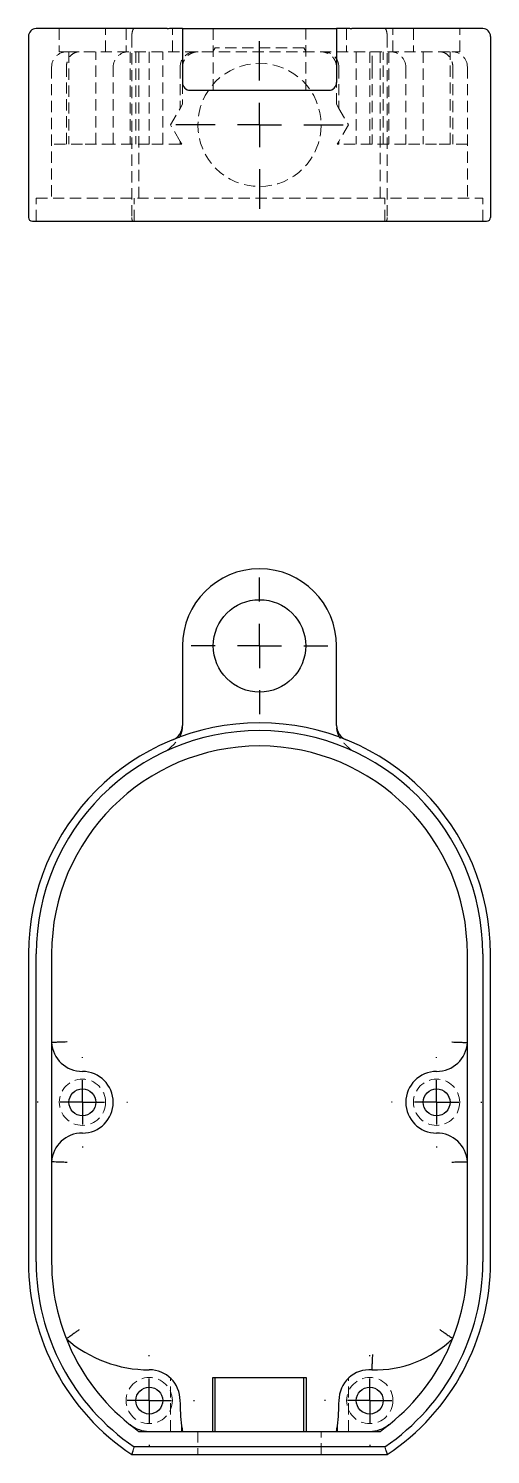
# Model space of a CAD drawing. Header units: millimetres. Extents: x 57 to 233, y 7 to 168.
# Drawn here: x 56.9 to 109.1, y 7 to 168 of the extents above.
import ezdxf

# ---------------------------------------------------------------- set-up
doc = ezdxf.new("R2010")
doc.units = ezdxf.units.MM
doc.linetypes.add('HIDDEN', pattern=[1.905, 1.27, -0.635])
doc.layers.add('10', color=7, linetype='Continuous')

# ---------------------------------------------------------------- blocks, each defined once
blk = doc.blocks.new('SW_CENTERMARKSYMBOL_0')
at = {"layer": '10', "color": 0}
for p, q in [((0, 5), (0, 7.72)), ((0, 0), (0, 2.5)), ((-5, 0), (-7.72, 0)), ((0, 0), (-2.5, 0)), ((0, 0), (0, -2.5)), ((0, 0), (2.5, 0)), ((5, 0), (7.72, 0)), ((0, -5), (0, -7.72))]:
    blk.add_line(p, q, dxfattribs=at)
blk = doc.blocks.new('SW_CENTERMARKSYMBOL_1')
at = {"layer": '10', "color": 0}
for p, q in [((0, 5), (0, 5.11)), ((0, 0), (0, 2.5)), ((-5, 0), (-5.11, 0)), ((0, 0), (-2.5, 0)), ((0, 0), (0, -2.5)), ((0, 0), (2.5, 0)), ((5, 0), (5.11, 0)), ((0, -5), (0, -5.11))]:
    blk.add_line(p, q, dxfattribs=at)
blk = doc.blocks.new('SW_CENTERMARKSYMBOL_2')
at = {"layer": '10', "color": 0}
for p, q in [((0, 5), (0, 5.11)), ((0, 0), (0, 2.5)), ((-5, 0), (-5.11, 0)), ((0, 0), (-2.5, 0)), ((0, 0), (0, -2.5)), ((0, 0), (2.5, 0)), ((5, 0), (5.11, 0)), ((0, -5), (0, -5.11))]:
    blk.add_line(p, q, dxfattribs=at)
blk = doc.blocks.new('SW_CENTERMARKSYMBOL_3')
at = {"layer": '10', "color": 0}
for p, q in [((0, 5), (0, 5.11)), ((0, 0), (0, 2.5)), ((-5, 0), (-5.11, 0)), ((0, 0), (-2.5, 0)), ((0, 0), (0, -2.5)), ((0, 0), (2.5, 0)), ((5, 0), (5.11, 0)), ((0, -5), (0, -5.11))]:
    blk.add_line(p, q, dxfattribs=at)
blk = doc.blocks.new('SW_CENTERMARKSYMBOL_4')
at = {"layer": '10', "color": 0}
for p, q in [((0, 5), (0, 5.11)), ((0, 0), (0, 2.5)), ((-5, 0), (-5.11, 0)), ((0, 0), (-2.5, 0)), ((0, 0), (0, -2.5)), ((0, 0), (2.5, 0)), ((5, 0), (5.11, 0)), ((0, -5), (0, -5.11))]:
    blk.add_line(p, q, dxfattribs=at)
blk = doc.blocks.new('SW_CENTERMARKSYMBOL_5')
at = {"layer": '10', "color": 0}
for p, q in [((0, 5), (0, 9.46)), ((0, 0), (0, 2.5)), ((-5, 0), (-9.46, 0)), ((0, 0), (-2.5, 0)), ((0, 0), (0, -2.5)), ((0, 0), (2.5, 0)), ((5, 0), (9.46, 0)), ((0, -5), (0, -9.46))]:
    blk.add_line(p, q, dxfattribs=at)

msp = doc.modelspace()

# ---------------------------------------------------------------- linework, layer by layer
at = {"color": 7, "linetype": 'Continuous', "lineweight": 25}
for p, q in [((72.57, 168), (57.78, 168)), ((72.57, 168), (72.7, 167.96)), ((72.82, 168.01), (72.7, 167.98)), ((74.3, 168), (74.3, 161.91)), ((74.3, 168), (91.7, 168)), ((91.7, 168), (91.7, 161.91)), ((93.3, 167.98), (93.19, 168.01)), ((93.3, 167.96), (93.43, 168)), ((108.22, 168), (93.43, 168)), ((56.91, 167.13), (56.91, 146.69)), ((109.09, 167.13), (109.09, 146.69)), ((75.17, 161.04), (90.83, 161.04)), ((57.35, 146.26), (108.65, 146.26)), ((74.3, 98.3), (74.3, 89.32)), ((91.7, 89.32), (91.7, 98.3)), ((56.91, 63.52), (56.91, 28.74)), ((57.78, 28.74), (57.78, 63.52)), ((59.52, 63.52), (59.52, 28.74)), ((106.48, 28.74), (106.48, 63.52)), ((108.22, 63.52), (108.22, 28.74)), ((109.09, 28.74), (109.09, 63.52)), ((77.73, 15.7), (88.27, 15.7)), ((77.73, 9.61), (77.73, 15.7)), ((77.98, 9.61), (77.98, 15.7)), ((88.02, 9.61), (88.02, 15.7)), ((88.27, 15.7), (88.27, 9.61)), ((74.21, 9.61), (74.21, 10.23)), ((91.79, 10.23), (91.79, 9.61)), ((69.39, 9.61), (96.61, 9.61)), ((68.58, 7), (97.42, 7)), ((97.16, 7.87), (68.84, 7.87))]:
    msp.add_line(p, q, dxfattribs=at)
at = {"color": 7, "linetype": 'HIDDEN', "lineweight": 18}
for p, q in [((60.39, 168), (60.39, 165.39)), ((65.61, 165.39), (65.61, 168)), ((67.94, 168), (67.94, 165.39)), ((72.82, 168), (72.57, 168)), ((73.16, 165.39), (73.16, 168)), ((77.78, 168), (77.78, 161.04)), ((88.22, 161.04), (88.22, 168)), ((92.84, 168), (92.84, 165.39)), ((93.43, 168), (93.18, 168)), ((98.06, 165.39), (98.06, 168)), ((100.39, 168), (100.39, 165.39)), ((105.61, 165.39), (105.61, 168)), ((68.58, 167.13), (68.58, 146.69)), ((97.42, 167.13), (97.42, 146.69)), ((61.26, 165.39), (60.39, 165.39)), ((61.26, 165.39), (104.74, 165.39)), ((61.48, 165.39), (61.48, 154.95)), ((64.52, 154.95), (64.52, 165.39)), ((68.38, 165.39), (68.38, 154.95)), ((69.03, 165.39), (69.03, 154.95)), ((69.39, 165.39), (69.39, 148.87)), ((70.55, 165.39), (70.55, 154.95)), ((72.07, 154.95), (72.07, 165.39)), ((77.98, 165.82), (77.73, 165.39)), ((88.02, 165.82), (77.98, 165.82)), ((88.27, 165.39), (88.02, 165.82)), ((93.93, 165.39), (93.93, 154.95)), ((95.45, 165.39), (95.45, 154.95)), ((96.61, 165.39), (96.61, 148.87)), ((96.97, 154.95), (96.97, 165.39)), ((97.62, 165.39), (97.62, 154.95)), ((101.48, 165.39), (101.48, 154.95)), ((104.52, 154.95), (104.52, 165.39)), ((105.61, 165.39), (104.74, 165.39)), ((59.52, 163.65), (59.52, 148.87)), ((61.19, 154.95), (61.19, 163.65)), ((66.48, 154.95), (66.48, 163.65)), ((74.03, 163.65), (74.03, 158.98)), ((91.97, 163.65), (91.97, 158.98)), ((95.71, 163.65), (95.71, 154.95)), ((99.52, 163.65), (99.52, 154.95)), ((104.83, 163.65), (104.83, 154.95)), ((106.48, 163.65), (106.48, 148.87)), ((74.3, 161.91), (74.3, 159.46)), ((91.7, 159.46), (91.7, 161.91)), ((74.03, 158.98), (74.3, 159.46)), ((91.7, 159.46), (91.97, 158.98)), ((72.96, 157.13), (74.03, 158.98)), ((91.97, 158.98), (93.04, 157.13)), ((74.03, 155.27), (72.96, 157.13)), ((93.04, 157.13), (91.97, 155.27)), ((63, 154.95), (59.52, 154.95)), ((66.48, 154.95), (63, 154.95)), ((70.55, 154.95), (66.48, 154.95)), ((74.03, 154.95), (70.55, 154.95)), ((74.03, 155.27), (74.03, 154.95)), ((74.21, 154.95), (74.03, 155.27)), ((74.21, 154.95), (74.03, 154.95)), ((91.97, 155.27), (91.79, 154.95)), ((91.97, 154.95), (91.79, 154.95)), ((91.97, 155.27), (91.97, 154.95)), ((95.71, 154.95), (91.97, 154.95)), ((99.52, 154.95), (95.71, 154.95)), ((103, 154.95), (99.52, 154.95)), ((106.48, 154.95), (103, 154.95)), ((57.78, 146.26), (57.78, 148.87)), ((57.78, 148.87), (108.22, 148.87)), ((68.84, 146.26), (68.84, 148.87)), ((97.16, 146.26), (97.16, 148.87)), ((108.22, 146.26), (108.22, 148.87)), ((72.96, 9.61), (72.96, 15.6)), ((93.04, 9.61), (93.04, 15.6)), ((76.04, 9.61), (76.04, 7)), ((89.96, 7), (89.96, 9.61))]:
    msp.add_line(p, q, dxfattribs=at)
for centre, radius in [((83, 157.13), 6.96), ((63, 46.77), 2.61), ((103, 46.77), 2.61), ((70.55, 13.09), 2.61), ((95.45, 13.09), 2.61)]:
    msp.add_circle(centre, radius, dxfattribs=at)
at = {"color": 7, "linetype": 'Continuous', "lineweight": 25}
for centre, radius in [((83, 98.3), 5.22), ((63, 46.77), 1.52), ((103, 46.77), 1.52), ((70.55, 13.09), 1.52), ((95.45, 13.09), 1.52)]:
    msp.add_circle(centre, radius, dxfattribs=at)
for centre, radius, start, end in [((57.78, 167.13), 0.87, 90, 180), ((108.22, 167.13), 0.87, 0, 90), ((75.17, 161.91), 0.87, 180, 270), ((90.83, 161.91), 0.87, 270, 0), ((57.35, 146.69), 0.435, 180, 270), ((108.65, 146.69), 0.435, 270, 0), ((83, 98.3), 8.7, 0, 180), ((83, 63.52), 26.09, 0, 180), ((83, 63.52), 25.22, 0, 180), ((83, 63.52), 23.48, 0, 180), ((63, 53.74), 3.49, 183.6241, 270), ((103, 53.74), 3.49, 270, 356.3757), ((63, 46.77), 3.48, 270, 90), ((103, 46.77), 3.48, 90, 270), ((63, 39.81), 3.49, 90, 176.1313), ((103, 39.81), 3.49, 3.8687, 90), ((83, 28.74), 26.09, 180, 236.4427), ((83, 28.74), 25.22, 180, 235.8516), ((83, 28.74), 23.48, 180, 234.5691), ((83, 28.74), 23.48, 305.4309, 0), ((83, 28.74), 25.22, 304.1484, 0), ((83, 28.74), 26.09, 303.5573, 0), ((70.55, 30.89), 14.33, 229.2137, 270), ((96.04, 29.21), 12.66, 268.4769, 313.9883), ((70.55, 13.09), 3.48, 0, 90), ((95.45, 13.09), 3.48, 85.7997, 180), ((96.05, 13.09), 22.03, 180, 187.4563), ((69.95, 13.09), 22.03, 352.5437, 0), ((70.55, 13.09), 3.48, 231.5, 270), ((96.05, 13.09), 22.03, 187.4563, 189.0858), ((69.95, 13.09), 22.03, 350.9142, 352.5437), ((95.45, 13.09), 3.48, 270, 308.5)]:
    msp.add_arc(centre, radius, start, end, dxfattribs=at)
at = {"color": 7, "linetype": 'HIDDEN', "lineweight": 18}
for centre, start, end in [((61.26, 163.65), 90, 180), ((68.22, 163.65), 90, 180), ((75.77, 163.65), 90, 180), ((90.23, 163.65), 0, 90), ((97.78, 163.65), 0, 90), ((104.74, 163.65), 0, 90)]:
    msp.add_arc(centre, 1.74, start, end, dxfattribs=at)
for points, knots in [([(68.84, 168), (68.84, 168), (68.84, 168), (68.82, 168), (68.81, 167.99), (68.77, 167.96), (68.75, 167.94), (68.7, 167.87), (68.67, 167.8), (68.63, 167.64), (68.61, 167.55), (68.59, 167.34), (68.58, 167.23), (68.58, 167.13)], [-0.0004684, -0.0004684, -0.0004684, -0.0004684, 0, 0, 0.0223748, 0.0223748, 0.0446597, 0.0446597, 0.0847809, 0.0847809, 0.1231705, 0.1231705, 0.1607301, 0.1607301, 0.1607301, 0.1607301]), ([(97.42, 167.13), (97.42, 167.23), (97.41, 167.34), (97.39, 167.55), (97.37, 167.64), (97.33, 167.8), (97.3, 167.87), (97.25, 167.94), (97.23, 167.96), (97.19, 167.99), (97.18, 168), (97.16, 168), (97.16, 168), (97.16, 168)], [0, 0, 0, 0, 0.0375005, 0.0375005, 0.0758296, 0.0758296, 0.1158876, 0.1158876, 0.1381373, 0.1381373, 0.1604769, 0.1604769, 0.1609446, 0.1609446, 0.1609446, 0.1609446]), ([(62.65, 165.39), (62.65, 165.39), (62.65, 165.39), (62.54, 165.39), (62.44, 165.37), (62.24, 165.32), (62.14, 165.28), (61.88, 165.14), (61.72, 165.01), (61.46, 164.69), (61.36, 164.5), (61.23, 164.09), (61.19, 163.87), (61.19, 163.65)], [-0.6402147, -0.6402147, -0.6402147, -0.6402147, -0.639543, -0.639543, -0.5960088, -0.5960088, -0.5526518, -0.5526518, -0.4731002, -0.4731002, -0.3958923, -0.3958923, -0.3197715, -0.3197715, -0.3197715, -0.3197715]), ([(76.07, 165.39), (75.95, 165.39), (75.84, 165.38), (75.61, 165.33), (75.5, 165.3), (75.29, 165.21), (75.19, 165.16), (75, 165.04), (74.91, 164.96), (74.74, 164.8), (74.67, 164.72), (74.54, 164.53), (74.49, 164.42), (74.35, 164.11), (74.3, 163.88), (74.3, 163.65)], [0, 0, 0, 0, 0.125, 0.125, 0.25, 0.25, 0.375, 0.375, 0.5, 0.5, 0.625, 0.625, 0.75, 0.75, 1, 1, 1, 1]), ([(91.7, 163.65), (91.69, 163.69), (91.69, 163.79), (91.68, 163.92), (91.65, 164.06), (91.61, 164.19), (91.54, 164.38), (91.41, 164.63), (91.18, 164.89), (90.91, 165.11), (90.64, 165.25), (90.39, 165.33), (90.16, 165.38), (90.01, 165.38), (89.93, 165.39)], [0, 0, 0, 0, 0.0503631, 0.1002236, 0.1499044, 0.1997318, 0.2500295, 0.3750638, 0.499812, 0.6249148, 0.7497299, 0.8334157, 0.9163748, 1, 1, 1, 1]), ([(95.71, 163.65), (95.71, 163.87), (95.71, 164.1), (95.72, 164.52), (95.72, 164.71), (95.74, 165.03), (95.75, 165.16), (95.77, 165.34), (95.78, 165.38), (95.79, 165.39), (95.79, 165.39), (95.79, 165.39)], [-0.3133334, -0.3133334, -0.3133334, -0.3133334, -0.2352239, -0.2352239, -0.1571027, -0.1571027, -0.0789601, -0.0789601, 0, 0, 0.0018522, 0.0018522, 0.0018522, 0.0018522]), ([(103.35, 165.39), (103.35, 165.39), (103.36, 165.39), (103.46, 165.39), (103.56, 165.37), (103.76, 165.32), (103.86, 165.29), (104.13, 165.14), (104.29, 165.01), (104.55, 164.69), (104.66, 164.5), (104.8, 164.09), (104.83, 163.87), (104.83, 163.65)], [-0.6379714, -0.6379714, -0.6379714, -0.6379714, -0.6373131, -0.6373131, -0.5945226, -0.5945226, -0.5518765, -0.5518765, -0.472609, -0.472609, -0.3952003, -0.3952003, -0.3186566, -0.3186566, -0.3186566, -0.3186566]), ([(68.71, 146.26), (68.71, 146.26), (68.71, 146.26), (68.7, 146.26), (68.69, 146.26), (68.67, 146.27), (68.66, 146.28), (68.64, 146.32), (68.63, 146.35), (68.6, 146.43), (68.59, 146.48), (68.58, 146.58), (68.58, 146.64), (68.58, 146.69)], [-0.08045386, -0.08045386, -0.08045386, -0.08045386, -0.08012373, -0.08012373, -0.06901409, -0.06901409, -0.05794688, -0.05794688, -0.03791666, -0.03791666, -0.01875031, -0.01875031, 0, 0, 0, 0]), ([(97.29, 146.26), (97.29, 146.26), (97.29, 146.26), (97.3, 146.26), (97.31, 146.26), (97.33, 146.27), (97.34, 146.28), (97.36, 146.32), (97.37, 146.35), (97.4, 146.43), (97.41, 146.48), (97.42, 146.58), (97.42, 146.64), (97.42, 146.69)], [-0.00033064, -0.00033064, -0.00033064, -0.00033064, 0, 0, 0.01112692, 0.01112692, 0.02221135, 0.02221135, 0.04227273, 0.04227273, 0.06146891, 0.06146891, 0.08024839, 0.08024839, 0.08024839, 0.08024839]), ([(74.3, 89.15), (74.3, 89.12), (74.3, 89.07), (74.29, 88.94), (74.26, 88.72), (74.17, 88.38), (73.99, 88), (73.73, 87.64), (73.42, 87.27), (73.02, 86.88), (72.73, 86.62), (72.57, 86.48)], [0, 0, 0, 0, 0.0258569, 0.053386, 0.1105849, 0.2347152, 0.3684268, 0.4940395, 0.6386377, 0.8047073, 1, 1, 1, 1]), ([(93.43, 86.48), (93.34, 86.57), (93.15, 86.74), (92.88, 86.98), (92.64, 87.21), (92.44, 87.43), (92.23, 87.69), (92.01, 88), (91.83, 88.38), (91.74, 88.72), (91.71, 88.94), (91.7, 89.07), (91.7, 89.12), (91.7, 89.15)], [0, 0, 0, 0, 0.121113, 0.230546, 0.330075, 0.421388, 0.505993, 0.631548, 0.765302, 0.889424, 0.94662, 0.974147, 1, 1, 1, 1]), ([(68.84, 7.87), (68.81, 7.74), (68.73, 7.5), (68.67, 7.31), (68.65, 7.22)], [0, 0, 0, 0, 0.512409, 1, 1, 1, 1]), ([(97.31, 7.36), (97.29, 7.43), (97.24, 7.59), (97.19, 7.77), (97.16, 7.87)], [0, 0, 0, 0, 0.46201, 1, 1, 1, 1])]:
    msp.add_open_spline(points, degree=3, knots=knots, dxfattribs=at)
at = {"color": 7, "linetype": 'Continuous', "lineweight": 25}
for points, knots in [([(74.3, 168), (74.27, 168), (74.21, 168), (73.82, 168), (73.41, 168), (73.09, 168), (72.91, 168), (72.82, 168)], [0, 0, 0, 0, 0.261825, 0.552556, 0.738922, 0.887701, 1, 1, 1, 1]), ([(93.18, 168), (93.02, 168), (92.7, 168), (92.32, 168), (92.09, 168), (91.94, 168), (91.76, 168), (91.72, 168), (91.7, 168)], [0, 0, 0, 0, 0.2246621, 0.4477618, 0.5497308, 0.6464434, 0.7388307, 1, 1, 1, 1]), ([(73.22, 87.7), (73.54, 87.83), (73.81, 88.06), (74.2, 88.63), (74.3, 88.97), (74.3, 89.32)], [0, 0, 0, 0, 0.5, 0.5, 1, 1, 1, 1]), ([(91.7, 89.32), (91.7, 88.97), (91.8, 88.63), (92.19, 88.06), (92.46, 87.83), (92.78, 87.7)], [0, 0, 0, 0, 0.5, 0.5, 1, 1, 1, 1]), ([(61.26, 53.58), (61.25, 53.58), (61.25, 53.58), (61.01, 53.57), (60.79, 53.56), (60.37, 53.54), (60.18, 53.54), (59.86, 53.53), (59.74, 53.52), (59.57, 53.52), (59.52, 53.52), (59.52, 53.52)], [-0.6284273, -0.6284273, -0.6284273, -0.6284273, -0.6263142, -0.6263142, -0.5475113, -0.5475113, -0.4693635, -0.4693635, -0.3912522, -0.3912522, -0.3131571, -0.3131571, -0.3131571, -0.3131571]), ([(104.74, 53.58), (104.75, 53.58), (104.75, 53.58), (104.99, 53.57), (105.21, 53.56), (105.63, 53.54), (105.82, 53.54), (106.14, 53.53), (106.26, 53.52), (106.43, 53.52), (106.48, 53.52), (106.48, 53.52)], [-0.0021131, -0.0021131, -0.0021131, -0.0021131, 0, 0, 0.078803, 0.078803, 0.1569508, 0.1569508, 0.2350621, 0.2350621, 0.3131572, 0.3131572, 0.3131572, 0.3131572]), ([(61.26, 39.97), (61.25, 39.97), (61.25, 39.98), (61.01, 39.99), (60.79, 40), (60.37, 40.01), (60.18, 40.02), (59.86, 40.03), (59.74, 40.04), (59.57, 40.04), (59.52, 40.04), (59.52, 40.04)], [-0.002045, -0.002045, -0.002045, -0.002045, 0, 0, 0.0788936, 0.0788936, 0.1570441, 0.1570441, 0.2351529, 0.2351529, 0.3132433, 0.3132433, 0.3132433, 0.3132433]), ([(106.48, 40.04), (106.48, 40.04), (106.43, 40.03), (106.26, 40.02), (106.13, 40.02), (105.81, 40.01), (105.61, 40), (105.19, 39.99), (104.97, 39.99), (104.74, 39.98)], [0, 0, 0, 0, 0.25, 0.25, 0.5, 0.5, 0.75, 0.75, 1, 1, 1, 1]), ([(62.65, 21.09), (62.65, 21.09), (62.65, 21.09), (62.54, 21.01), (62.44, 20.94), (62.24, 20.8), (62.14, 20.73), (61.88, 20.54), (61.72, 20.42), (61.46, 20.24), (61.36, 20.17), (61.23, 20.07), (61.19, 20.04), (61.19, 20.04)], [-0.6402147, -0.6402147, -0.6402147, -0.6402147, -0.639543, -0.639543, -0.5960088, -0.5960088, -0.5526518, -0.5526518, -0.4731002, -0.4731002, -0.3958923, -0.3958923, -0.3197715, -0.3197715, -0.3197715, -0.3197715]), ([(103.35, 21.1), (103.35, 21.1), (103.36, 21.1), (103.46, 21.03), (103.56, 20.96), (103.76, 20.82), (103.86, 20.76), (104.13, 20.57), (104.29, 20.47), (104.55, 20.29), (104.66, 20.22), (104.8, 20.13), (104.83, 20.1), (104.83, 20.1)], [-0.6379714, -0.6379714, -0.6379714, -0.6379714, -0.6373131, -0.6373131, -0.5945226, -0.5945226, -0.5518765, -0.5518765, -0.472609, -0.472609, -0.3952003, -0.3952003, -0.3186566, -0.3186566, -0.3186566, -0.3186566]), ([(95.71, 16.56), (95.71, 16.56), (95.71, 16.6), (95.72, 16.77), (95.72, 16.9), (95.74, 17.22), (95.75, 17.4), (95.77, 17.82), (95.78, 18.05), (95.79, 18.28), (95.79, 18.29), (95.79, 18.29)], [-0.3133334, -0.3133334, -0.3133334, -0.3133334, -0.2352239, -0.2352239, -0.1571027, -0.1571027, -0.0789601, -0.0789601, 0, 0, 0.0018522, 0.0018522, 0.0018522, 0.0018522]), ([(68.71, 7.43), (68.71, 7.43), (68.71, 7.43), (68.7, 7.4), (68.69, 7.37), (68.67, 7.31), (68.66, 7.28), (68.64, 7.2), (68.63, 7.16), (68.6, 7.08), (68.59, 7.05), (68.58, 7.01), (68.58, 7), (68.58, 7)], [-0.08045386, -0.08045386, -0.08045386, -0.08045386, -0.08012373, -0.08012373, -0.06901409, -0.06901409, -0.05794688, -0.05794688, -0.03791666, -0.03791666, -0.01875031, -0.01875031, 0, 0, 0, 0]), ([(97.29, 7.43), (97.29, 7.43), (97.29, 7.43), (97.3, 7.4), (97.31, 7.37), (97.33, 7.31), (97.34, 7.28), (97.36, 7.2), (97.37, 7.16), (97.4, 7.08), (97.41, 7.05), (97.42, 7.01), (97.42, 7), (97.42, 7)], [-0.00033064, -0.00033064, -0.00033064, -0.00033064, 0, 0, 0.01112692, 0.01112692, 0.02221135, 0.02221135, 0.04227273, 0.04227273, 0.06146891, 0.06146891, 0.08024839, 0.08024839, 0.08024839, 0.08024839])]:
    msp.add_open_spline(points, degree=3, knots=knots, dxfattribs=at)

# ---------------------------------------------------------------- block references
at = {"layer": '10'}
for name, p in [('SW_CENTERMARKSYMBOL_5', (83, 157.13)), ('SW_CENTERMARKSYMBOL_0', (83, 98.3)), ('SW_CENTERMARKSYMBOL_4', (63, 46.77)), ('SW_CENTERMARKSYMBOL_3', (103, 46.77)), ('SW_CENTERMARKSYMBOL_1', (70.55, 13.09)), ('SW_CENTERMARKSYMBOL_2', (95.45, 13.09))]:
    msp.add_blockref(name, p, dxfattribs=at)

doc.saveas('drawing.dxf')
